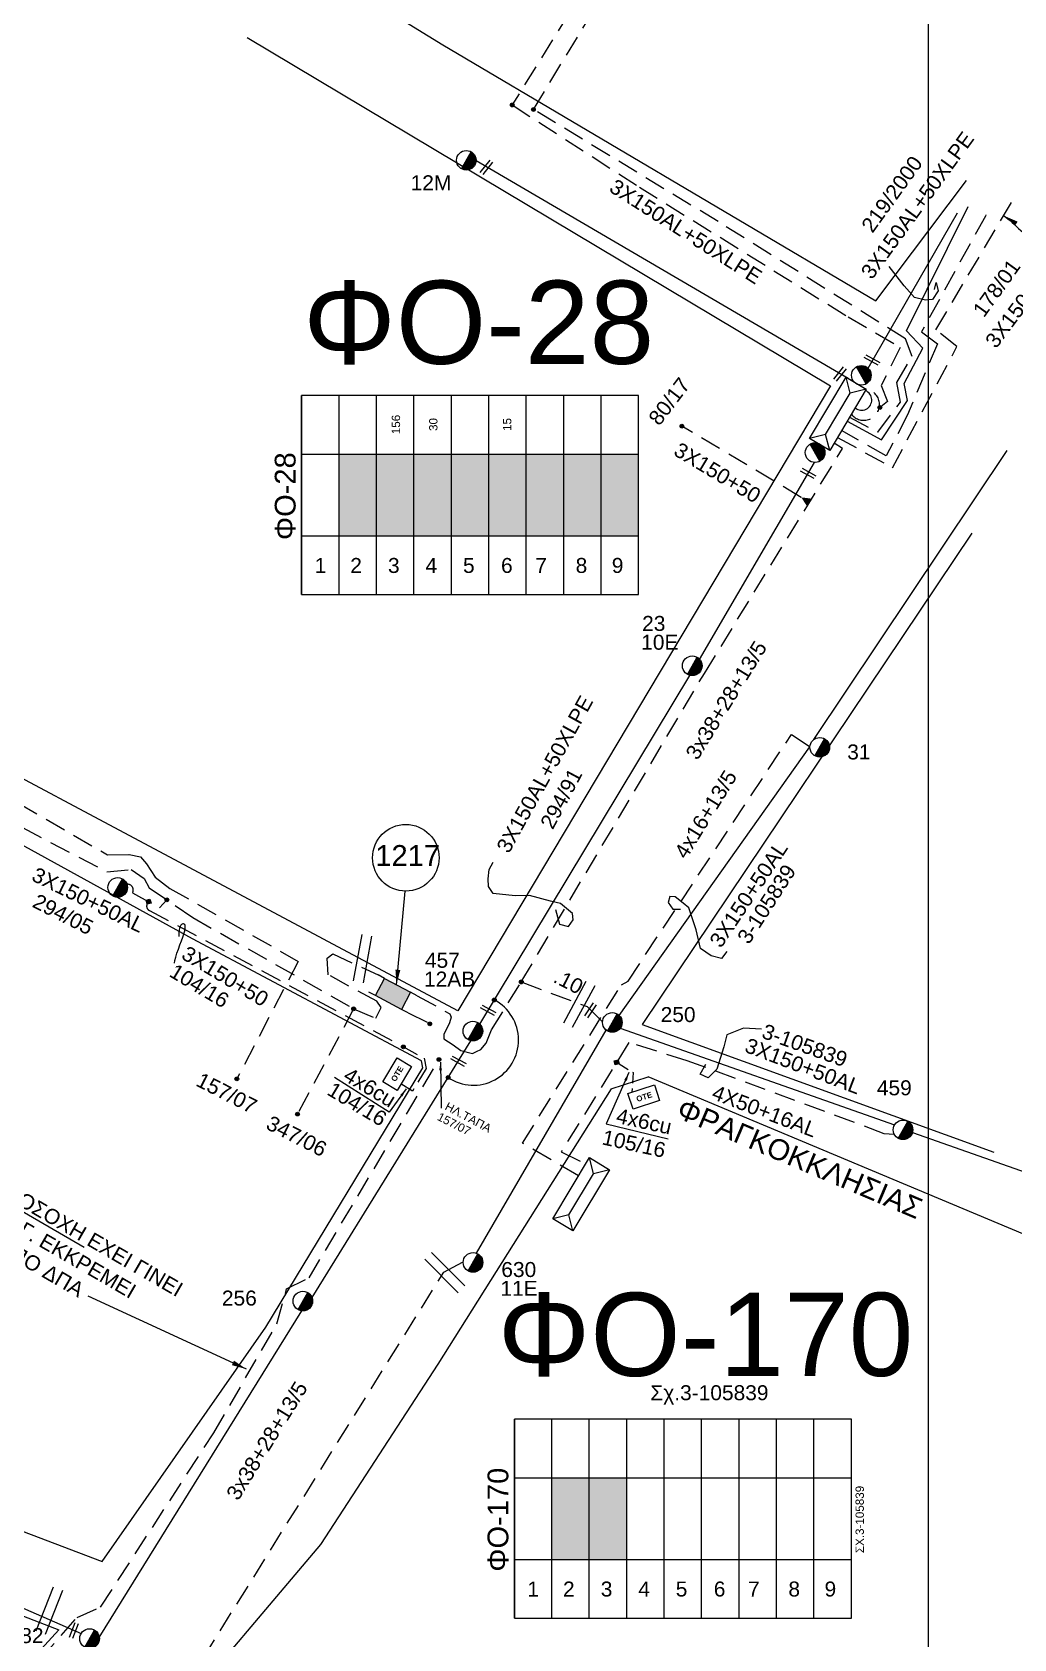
# Model space of a CAD drawing. Header units: millimetres. Extents: x 911 to 5440, y 753 to 2084.
# Drawn here: x 2851.6 to 2969.6, y 982.8 to 1175.9 of the extents above; entities that cross this region are included whole.
import ezdxf
from ezdxf.enums import TextEntityAlignment as Align

# ---------------------------------------------------------------- set-up
doc = ezdxf.new("R2010")
doc.units = ezdxf.units.MM
doc.linetypes.add('DASHED', pattern=[19.05, 12.7, -6.35])
for name, color, linetype in [('Link Box 4 Διευθύνσεων', 7, 'Continuous'), ('Pillar OTE', 7, 'Continuous'), ('Άγνωστα', 7, 'Continuous'), ('Ασφαλειοκιβώτια Χ.Τ 9 αναχωρήσεων', 7, 'Continuous'), ('Γέφυρες Εναέριου Δικτύου', 7, 'Continuous'), ('Γυμνά εναέρια ΧΤ και ΦΟΠ (3Φ)   4x50+16AL', 7, 'Continuous'), ('Επιγραφές - Σχήματα', 7, 'Continuous'), ('Καλώδια ΧΤ   3x150+50AL', 7, 'DASHED'), ('Καλώδια ΧΤ   3x150AL+50CU XLPE', 7, 'DASHED'), ('Καλώδια ΧΤ   3x150AL+50XLPE', 7, 'DASHED'), ('Μηχανική τομή', 7, 'Continuous'), ('Στύλος ΦΜ', 7, 'Continuous'), ('Στύλος ΦΜ @ 1', 7, 'Continuous'), ('Συνδέσεις', 7, 'Continuous'), ('Συνεστραμμένα ΧΤ   3x70+54.6+25 AL', 7, 'SYN_LINE'), ('Τομή', 7, 'Continuous'), ('Υποσταθμός εναέριος 2 στύλων', 7, 'Continuous'), ('Υποσταθμός πόλεως', 7, 'Continuous'), ('Υπόβαθρο ΔΕΗ', 7, 'Continuous'), ('Υπόγεια καλώδια Παροχών ΧΤ   .10 -', 7, 'DASHED'), ('Υπόγεια καλώδια Παροχών ΧΤ   4x50AL', 7, 'DASHED'), ('Υπόγεια καλώδια Παροχών ΧΤ   4x6', 7, 'DASHED')]:
    doc.layers.add(name, color=color, linetype=linetype)
doc.styles.get("Standard").update_dxf_attribs({"font": 'arial.ttf'})
doc.linetypes.add('SYN_LINE', pattern='A,0.5,-0.0001,["/\\/\\/\\/",Standard,S=0.1,R=0,X=0,Y=-0.05],-0.25', length=0.7501)
doc.dimstyles.new('ISO-25', dxfattribs={"dimtxt": 2.5, "dimasz": 1.8, "dimexe": 1.25, "dimexo": 0.625, "dimtad": 1, "dimtxsty": 'Standard', "dimcen": 1.8, "dimadec": 0, "dimazin": 0, "dimtfac": 1, "dimtmove": 0, "dimatfit": 3, "dimfxl": 1.25, "dimarcsym": 0})

# ---------------------------------------------------------------- blocks, each defined once
blk = doc.blocks.new('ΥΠΑΡΧΩΝ ΤΣΙΜΕΝΤΕΝΙΟΣ ΣΤΥΛΟΣ')
at = {"layer": 'Στύλος ΦΜ'}
blk.add_hatch(color=7, dxfattribs=at).paths.add_polyline_path([(-1.29, -2.28, 0.574793), (2.62, 0, 0.268822), (1.3, 2.27)])
at = {"layer": 'Στύλος ΦΜ', "color": 7}
blk.add_line((-1.29, -2.28), (1.3, 2.27), dxfattribs=at)
blk.add_circle((0, 0), 2.62, dxfattribs=at)
at = {"layer": 'Στύλος ΦΜ', "flags": 4}
for tag, p in [('ΑΡΙΘΜΟΣ', (-4.68, 8.05)), ('ΤΥΠΟΣ', (-4.91, 3.03))]:
    blk.add_attdef(tag, p, '', height=4, dxfattribs=at)
blk = doc.blocks.new('ΥΠΟΣΤΑΘΜΟΣ ΕΝΑΕΡΙΟΣ ΕΠΙ 2 ΣΤΥΛΩΝ')
at = {"layer": 'Υποσταθμός εναέριος 2 στύλων', "linetype": 'Continuous'}
for points in [[(-11.97, -2.11, 0.574793), (-8.45, -0.07, 0.268822), (-9.64, 1.98)], [(9.68, -2.15, 0.574793), (13.19, -0.1, 0.268822), (12.01, 1.95)]]:
    blk.add_hatch(color=256, dxfattribs=at).paths.add_polyline_path(points)
for p, q in [((-11.97, -2.11), (-9.64, 1.98)), ((9.68, -2.15), (12.01, 1.95))]:
    blk.add_line(p, q, dxfattribs=at)
for centre in [(-10.81, -0.07), (10.84, -0.1)]:
    blk.add_circle(centre, 2.36, dxfattribs=at)
at = {"layer": 'Υποσταθμός πόλεως', "linetype": 'Continuous', "ltscale": 40}
blk.add_lwpolyline([(-8.57, 2.82), (8.57, 2.82), (8.57, -2.82), (-8.57, -2.82)], close=True, dxfattribs=at)
for points in [[(-5.75, 0), (-8.57, 2.82)], [(-8.57, -2.82), (-5.75, 0)], [(-5.75, 0), (5.75, 0)], [(5.75, 0), (8.57, 2.82)], [(8.57, -2.82), (5.75, 0)]]:
    blk.add_lwpolyline(points, dxfattribs=at)
at = {"layer": 'Υποσταθμός εναέριος 2 στύλων', "ltscale": 40, "flags": 1}
for tag, p in [('ΜΕΤΑΣΧΗΜΑΤΙΣΜΟΣ', (14.09, 2.51)), ('ΙΣΧΥΣ', (14.07, -0.28)), ('ΑΡΙΘΜΟΣ', (14.19, -3))]:
    blk.add_attdef(tag, p, '', height=1.8, dxfattribs=at)
blk = doc.blocks.new('ΥΠΟΣΤΑΘΜΟΣ ΠΟΛΕΩΣ')
at = {"layer": 'Υποσταθμός πόλεως', "linetype": 'Continuous', "ltscale": 40}
blk.add_lwpolyline([(-8.57, 2.82), (8.57, 2.82), (8.57, -2.82), (-8.57, -2.82)], close=True, dxfattribs=at)
for points in [[(-5.75, 0), (-8.57, 2.82)], [(5.75, 0), (8.57, 2.82)], [(-8.57, -2.82), (-5.75, 0)], [(-5.75, 0), (5.75, 0)], [(8.57, -2.82), (5.75, 0)]]:
    blk.add_lwpolyline(points, dxfattribs=at)
at = {"layer": 'Υποσταθμός πόλεως', "linetype": 'SYN_LINE', "ltscale": 40, "flags": 1}
for tag, p in [('ΜΕΤΑΣΧΗΜΑΤΙΣΜΟΣ', (10.6, 2.39)), ('ΙΣΧΥΣ', (10.58, -0.41)), ('ΑΡΙΘΜΟΣ', (10.7, -3.13))]:
    blk.add_attdef(tag, p, '', height=1.8, dxfattribs=at)
blk = doc.blocks.new('LINK BOX 4 ΑΝΑΧΩΡΗΣΕΩΝ')
at = {"layer": 'Link Box 4 Διευθύνσεων', "ltscale": 40}
blk.add_hatch(color=256, dxfattribs=at).paths.add_polyline_path([(-3.54, 0), (-3.54, -4.67), (3.54, -4.67), (3.54, 0)])
for p, q in [((-3.54, 0), (-5.33, 0)), ((5.33, 0), (3.54, 0)), ((-3.54, -4.67), (-5.33, -4.67)), ((5.33, -4.67), (3.54, -4.67))]:
    blk.add_line(p, q, dxfattribs=at)
blk.add_lwpolyline([(-3.54, -4.67), (-3.54, 0), (3.54, 0), (3.54, -4.67)], close=True, dxfattribs=at)
blk = doc.blocks.new('ΤΟΜΗ')
at = {"layer": 'Τομή', "ltscale": 40}
for p, q in [((-5.68, 0), (5.68, 0)), ((5.68, -2.33), (-5.68, -2.33))]:
    blk.add_line(p, q, dxfattribs=at)
blk = doc.blocks.new('ΜΗΧΑΝΙΚΗ ΤΟΜΗ')
at = {"layer": 'Μηχανική τομή', "ltscale": 40}
for p, q in [((-1.89, 0.78), (1.89, 0.78)), ((1.89, 0), (-1.89, 0))]:
    blk.add_line(p, q, dxfattribs=at)
blk = doc.blocks.new('_ΣΥΝΔΕΣΗ')
at = {"layer": 'Συνδέσεις', "linetype": 'SYN_LINE', "ltscale": 40}
blk.add_hatch(color=256, dxfattribs=at).paths.add_polyline_path([(0.5, -0.01, 1), (-0.5, -0.01, 1)])
at = {"layer": 'Συνδέσεις'}
blk.add_circle((0, -0.01), 0.5, dxfattribs=at)
blk = doc.blocks.new('ΑΣΦΑΛΕΙΟΚΙΒΩΤΙΟ ΥΠΟΣΤΑΘΜΟΥ 9 ΑΝΑΧΩΡΗΣΕΩΝ')
at = {"layer": 'Ασφαλειοκιβώτια Χ.Τ 9 αναχωρήσεων', "ltscale": 40}
for p, q in [((-23.8, 40.36), (24.02, 40.36)), ((-9.72, 40.36), (-9.72, -40.64)), ((9.94, 40.36), (9.94, -40.64)), ((-23.8, 31.36), (24.02, 31.36)), ((-23.8, 22.36), (24.02, 22.36)), ((-23.8, 13.36), (24.02, 13.36)), ((-23.8, 4.36), (24.02, 4.36)), ((-23.8, -4.64), (24.02, -4.64)), ((-23.8, -13.64), (24.02, -13.64)), ((-23.8, -22.64), (24.02, -22.64)), ((-23.8, -31.64), (24.02, -31.64))]:
    blk.add_line(p, q, dxfattribs=at)
at = {"layer": 'Ασφαλειοκιβώτια Χ.Τ 9 αναχωρήσεων'}
blk.add_lwpolyline([(-23.8, -40.64), (24.02, -40.64), (24.02, 40.36), (-23.8, 40.36)], close=True, dxfattribs=at)
for s, p in [('1', (-18.61, 37.24)), ('2', (-18.61, 28.67)), ('3', (-18.61, 19.6)), ('4', (-18.61, 10.58)), ('5', (-18.61, 1.57)), ('6', (-18.61, -7.57)), ('7', (-18.61, -15.81)), ('8', (-18.61, -25.5)), ('9', (-18.61, -34.19))]:
    blk.add_text(s, height=3.6, rotation=270, dxfattribs=at).set_placement(p)
at = {"layer": 'Ασφαλειοκιβώτια Χ.Τ 9 αναχωρήσεων', "ltscale": 40}
for tag, height, p in [('ΟΝΟΜΑ', 5, (-0.16, 44.31)), ('ΚΕΙΜΕΝΟ 1', 2, (17.06, 35.59)), ('ΚΕΙΜΕΝΟ 2', 2, (17.06, 26.88)), ('ΚΕΙΜΕΝΟ 3', 2, (17.06, 17.69)), ('ΚΕΙΜΕΝΟ 4', 2, (17.06, 8.71)), ('ΚΕΙΜΕΝΟ 5', 2, (17.06, -0.13)), ('ΚΕΙΜΕΝΟ 6', 2, (17.06, -9.05)), ('ΚΕΙΜΕΝΟ 7', 2, (17.06, -18.13)), ('ΚΕΙΜΕΝΟ 8', 2, (17.06, -26.85)), ('ΚΕΙΜΕΝΟ 9', 2, (17.06, -35.99)), ('ΣΧ', 2, (-0.1, -42.64))]:
    blk.add_attdef(tag, text='', height=height, dxfattribs=at).set_placement(p, align=Align.MIDDLE_CENTER)
blk = doc.blocks.new('PILLAR ΟΤΕ')
at = {"layer": 'Pillar OTE', "ltscale": 40}
blk.add_lwpolyline([(-3.31, 2.02), (3.39, 2.02), (3.39, -1.99), (-3.31, -1.99)], close=True, dxfattribs=at)
at = {"layer": 'Pillar OTE', "insert": (-1.81, 0.71), "char_height": 1.3575, "width": 109.961, "attachment_point": 1}
blk.add_mtext('{\\fArial|b1|i0|c161|p34;OTE}', dxfattribs=at)
blk = doc.blocks.new('TSONTA XT1')
at = {"ltscale": 40}
h = blk.add_hatch(color=256, dxfattribs=at)
h.dxf.hatch_style = 1
h.paths.add_polyline_path([(595.96, 2487.66), (597.07, 2488.77), (595.96, 2489.87), (594.85, 2488.77)])
blk.add_lwpolyline([(594.85, 2488.77), (595.96, 2489.87), (597.07, 2488.77), (595.96, 2487.66)], close=True, dxfattribs=at)

msp = doc.modelspace()

# ---------------------------------------------------------------- hatches: boundary and pattern name
at = {"layer": 'Pillar OTE', "ltscale": 40}
h = msp.add_hatch(color=256, dxfattribs=at)
h.dxf.hatch_style = 1
h.paths.add_polyline_path([(2945.32, 1119.83), (2944.07, 1119.98), (2944.76, 1118.91)])
at = {"layer": 'Ασφαλειοκιβώτια Χ.Τ 9 αναχωρήσεων'}
for color, points in [(5, [(2893.01, 1125.17), (2888.51, 1125.17), (2888.52, 1115.35), (2893.02, 1115.35)]), (1, [(2897.51, 1125.18), (2893.01, 1125.17), (2893.02, 1115.35), (2897.52, 1115.35)]), (2, [(2902.01, 1125.18), (2897.51, 1125.18), (2897.52, 1115.35), (2902.02, 1115.35)]), (85, [(2906.51, 1125.18), (2902.01, 1125.18), (2902.02, 1115.35), (2906.52, 1115.35)]), (133, [(2911.01, 1125.18), (2906.51, 1125.18), (2906.52, 1115.35), (2911.02, 1115.35)]), (27, [(2915.51, 1125.18), (2911.01, 1125.18), (2911.02, 1115.35), (2915.52, 1115.35)]), (30, [(2920.01, 1125.18), (2915.51, 1125.18), (2915.52, 1115.35), (2920.02, 1115.35)]), (6, [(2924.51, 1125.18), (2920.01, 1125.18), (2920.02, 1115.35), (2924.52, 1115.35)]), (6, [(2918.59, 1002.21), (2914.09, 1002.21), (2914.09, 992.39), (2918.59, 992.39)]), (62, [(2923.09, 1002.21), (2918.59, 1002.21), (2918.59, 992.39), (2923.09, 992.39)])]:
    msp.add_hatch(color=color, dxfattribs=at).paths.add_polyline_path(points)

# ---------------------------------------------------------------- linework, layer by layer
at = {"layer": 'Άγνωστα', "color": 5}
for points in [[(2949.7, 1134.28), (2904.99, 1160.4)], [(2952.1, 1135.51), (2962.85, 1154.15)]]:
    msp.add_lwpolyline(points, dxfattribs=at)
at = {"layer": 'Άγνωστα', "color": 27}
msp.add_lwpolyline([(2949.57, 1129.12), (2953.69, 1126.9), (2956.85, 1131.64), (2956.45, 1133.67), (2958.69, 1137.9), (2956.71, 1139.98), (2964.14, 1154.94)], dxfattribs=at)
at = {"layer": 'Άγνωστα'}
for points in [[(2960.06, 1144.94), (2960.28, 1145.81), (2960.51, 1144.79), (2959.83, 1143.74), (2959.01, 1143.66), (2957.69, 1143.99), (2956.42, 1145.38), (2954.63, 1147.72)], [(2914.54, 1070.46), (2915.01, 1068.7), (2916.11, 1068.42), (2916.65, 1069.22), (2916.58, 1069.99), (2915.15, 1071.19), (2913.95, 1071.47), (2911.4, 1072.15), (2909.69, 1072.12), (2907.04, 1072.38), (2906.48, 1073.23), (2906.45, 1074.16), (2906.55, 1075.29), (2907.06, 1076.17)]]:
    msp.add_lwpolyline(points, dxfattribs=at)
at = {"layer": 'Άγνωστα', "color": 6}
for points in [[(2945.59, 1090.91), (2968.8, 1125.63)], [(2922.18, 1057.74), (2945.11, 1090.03)]]:
    msp.add_lwpolyline(points, dxfattribs=at)
at = {"layer": 'Άγνωστα', "color": 85}
for points in [[(2931.85, 1100.51), (2945.67, 1124.19)], [(2905.43, 1056.69), (2930.69, 1098.6)]]:
    msp.add_lwpolyline(points, dxfattribs=at)
at = {"layer": 'Άγνωστα', "color": 133}
for points in [[(2885.27, 1023.86), (2904.36, 1054.71)], [(2859.71, 983.01), (2884.04, 1022.26)]]:
    msp.add_lwpolyline(points, dxfattribs=at)
at = {"layer": 'Άγνωστα', "linetype": 'DASHED', "ltscale": 0.2}
msp.add_lwpolyline([(2803.69, 926.95), (2836.17, 961.33), (2837.54, 963.21), (2857.03, 985.42), (2859.86, 986.66), (2873.48, 1007.6), (2881.04, 1020.68), (2882.22, 1024.9), (2884.93, 1026.23), (2900.53, 1052.44)], dxfattribs=at)
at = {"layer": 'Άγνωστα', "color": 5}
msp.add_arc((2951.32, 1131.68), 1.22, 230.4885, 67.873, dxfattribs=at)
at = {"layer": 'Γέφυρες Εναέριου Δικτύου'}
msp.add_arc((2904.66, 1054.79), 5.43, 236.0774, 62.3199, dxfattribs=at)
at = {"layer": 'Γυμνά εναέρια ΧΤ και ΦΟΠ (3Φ)   4x50+16AL', "color": 62}
for points in [[(2905.02, 1029.18), (2920.64, 1055.97)], [(2922.31, 1056.2), (2955.27, 1044.59)], [(2957.42, 1043.68), (2977.57, 1036.61)]]:
    msp.add_lwpolyline(points, dxfattribs=at)
at = {"layer": 'Επιγραφές - Σχήματα'}
for points in [[(2959.33, 1782.88), (2959.33, 1782.88), (2959.33, 756.34), (954.14, 756.34), (954.14, 1770.68), (954.14, 1770.68)], [(2935.11, 1065.42), (2934.49, 1064.6), (2933.22, 1064.91), (2931.97, 1065.8), (2931.43, 1068.02), (2930.56, 1070.69), (2929.87, 1071.22), (2928.92, 1071.99), (2928.29, 1072.04), (2928.06, 1071.3), (2928.62, 1070.51), (2929.54, 1070.53)], [(2939.28, 1056.1), (2937.13, 1056.22), (2935.14, 1055.41), (2934.77, 1053.99), (2933.93, 1051.27), (2932.89, 1050.23), (2931.93, 1050.69), (2932.59, 1051.88)]]:
    msp.add_lwpolyline(points, dxfattribs=at)
msp.add_circle((2896.54, 1076.69), 4, dxfattribs=at)
at = {"layer": 'Καλώδια ΧΤ   3x150+50AL', "color": 6, "ltscale": 0.2}
for points in [[(2948.43, 1127.19), (2955.02, 1123.54), (2962.78, 1138.11), (2960.25, 1140.12), (2969.61, 1155.89)], [(2917.29, 1038.46), (2910.57, 1042.41), (2922.45, 1061.44), (2923.26, 1061.88), (2942.9, 1091.5), (2945.11, 1090.03)]]:
    msp.add_lwpolyline(points, dxfattribs=at)
at = {"layer": 'Καλώδια ΧΤ   3x150+50AL', "color": 30, "ltscale": 0.2}
msp.add_lwpolyline([(2966.24, 1153.92), (2966.19, 1153.78), (2958.52, 1139.89), (2960.44, 1138.44), (2956.83, 1129.88), (2954.26, 1124.97), (2948.91, 1128)], dxfattribs=at)
at = {"layer": 'Καλώδια ΧΤ   3x150+50AL', "color": 1, "ltscale": 0.2}
for points in [[(2801.14, 1104.97), (2809.2, 1101.23), (2813.55, 1100.87), (2815.93, 1100.14), (2816.73, 1097.99), (2860.63, 1074.99), (2863.55, 1075.26), (2865.1, 1074.18), (2865.69, 1073.09), (2870.96, 1069.5), (2890.27, 1058.54), (2892.94, 1057.41), (2893.59, 1058.7), (2893.06, 1059.46), (2887.2, 1062.64), (2887.11, 1064.62), (2887.76, 1065.13), (2893.21, 1062.62)], [(2890.27, 1058.54), (2883.53, 1045.9)]]:
    msp.add_lwpolyline(points, dxfattribs=at)
at = {"layer": 'Καλώδια ΧΤ   3x150+50AL', "color": 62, "ltscale": 0.2}
for points in [[(2846.72, 1085.15), (2860.7, 1077.04), (2863.28, 1077.07), (2864.65, 1076.8), (2865.37, 1075.95), (2866.44, 1074.34), (2868.2, 1073), (2883.6, 1064.24), (2876.24, 1050.12)], [(2955.25, 1043.44), (2954.03, 1043.54), (2930.34, 1052.31), (2923.36, 1054.48), (2915.2, 1041.35), (2918.17, 1039.92)]]:
    msp.add_lwpolyline(points, dxfattribs=at)
at = {"layer": 'Καλώδια ΧΤ   3x150+50AL', "color": 1, "ltscale": 0.2}
msp.add_lwpolyline([(2862.82, 1073.46, -0.702554), (2863.7, 1072.48), (2866.95, 1070.68), (2867.82, 1071.64)], format="xyb", dxfattribs=at)
at = {"layer": 'Καλώδια ΧΤ   3x150+50AL', "color": 27, "ltscale": 0.2}
msp.add_lwpolyline([(2859.1, 956.76), (2857.86, 958.83), (2859.36, 960.56), (2866.41, 970.87), (2872.21, 980.57), (2901.11, 1026.9), (2903.44, 1028.16)], dxfattribs=at)
at = {"layer": 'Καλώδια ΧΤ   3x150AL+50CU XLPE', "color": 1, "linetype": 'DASHED', "ltscale": 0.2}
msp.add_lwpolyline([(2865.46, 1071.12, 0.456462), (2865.76, 1070.34), (2896.25, 1053.97)], format="xyb", dxfattribs=at)
at = {"layer": 'Καλώδια ΧΤ   3x150AL+50XLPE', "color": 2, "ltscale": 0.2}
msp.add_lwpolyline([(2918.19, 1181.41), (2909.33, 1167.13), (2924.61, 1157.26), (2949.7, 1141.66), (2955.96, 1138), (2953.67, 1133.44), (2954.44, 1131.51), (2953.41, 1130.69)], dxfattribs=at)
at = {"layer": 'Καλώδια ΧΤ   3x150AL+50XLPE', "color": 1, "ltscale": 0.2}
msp.add_lwpolyline([(2949.87, 1129.61), (2953.26, 1127.83), (2955.98, 1131.42), (2955.55, 1133.8), (2957.38, 1136.91), (2956.6, 1139.03), (2934.07, 1153.11), (2911.88, 1166.59), (2920.22, 1180.26)], dxfattribs=at)
at = {"layer": 'Καλώδια ΧΤ   3x150AL+50XLPE', "color": 133, "ltscale": 0.2}
for points in [[(2944.07, 1119.98), (2929.72, 1128.54)], [(2897.91, 1060.1), (2901.83, 1057.95), (2902, 1057.52), (2901.8, 1056.85), (2901.11, 1055.44), (2901.13, 1054.94), (2902.25, 1054.21), (2903.17, 1053.54), (2904.56, 1053.17), (2905.04, 1053.42), (2905.54, 1053.65), (2906.18, 1054.42), (2906.85, 1056.02), (2910.42, 1061.77), (2932.43, 1098.84), (2949.02, 1125.84), (2948.02, 1126.51)], [(2896.81, 1058.04), (2899.43, 1056.76)]]:
    msp.add_lwpolyline(points, dxfattribs=at)
at = {"layer": 'Καλώδια ΧΤ   3x150AL+50XLPE', "color": 2, "ltscale": 0.2}
msp.add_arc((2951.59, 1131.12), 1.88, 217.2788, 81.0827, dxfattribs=at)
at = {"layer": 'Συνεστραμμένα ΧΤ   3x70+54.6+25 AL', "color": 62, "ltscale": 20}
msp.add_lwpolyline([(2821.11, 999.38), (2857.53, 983.48)], dxfattribs=at)
at = {"layer": 'Υπόβαθρο ΔΕΗ', "ltscale": 0.2}
msp.add_lwpolyline([(2959.52, 1192.65), (2889.66, 1231.49, 0.310662), (2875.48, 1227.52), (2862.48, 1200.86, 0.403831), (2863.34, 1197.51), (2901, 1174.34), (2953.01, 1143.58), (2963.91, 1158.05)], format="xyb", dxfattribs=at)
msp.add_lwpolyline([(2877.49, 1175.22), (2947.56, 1133.38), (2902.8, 1058.3), (2806.48, 1109.63), (2793.86, 1116.33), (2753.12, 1137.25), (2759.34, 1174.34), (2759.45, 1175.75), (2781.01, 1171.82)], dxfattribs=at)
at = {"layer": 'Υπόβαθρο ΔΕΗ'}
for points in [[(2750.02, 1130.88), (2736.57, 1087.32), (2720.52, 1044.87), (2763.83, 1028.5), (2821.87, 1006.65), (2860.07, 992.15), (2879.73, 1020.3), (2898.57, 1051.43), (2898.41, 1052.28), (2870.89, 1066.95), (2832.97, 1087.8), (2792.27, 1105.45), (2788.35, 1110.96), (2750.02, 1130.88)], [(2964.55, 1115.68), (2924.93, 1056.65), (2967.21, 1041.32)], [(2894.56, 1046.12), (2887.99, 1050.3)], [(2921.24, 1048.91), (2925.68, 1050.38)], [(2974.91, 1029.74), (2925.68, 1050.38)], [(2921.24, 1048.91), (2900.39, 1015.84), (2886.31, 994.19), (2830.12, 927.86), (2886.97, 899), (2958.22, 864.05)], [(2920.63, 1044.71), (2928.06, 1042.94)], [(2676.73, 883.39), (2676.73, 883.39), (2676.96, 928.53), (2681.7, 953.14), (2679.49, 963.56), (2682.87, 973.55), (2692.57, 981.22), (2708.5, 1017.05), (2717.46, 1036.13), (2826.12, 995.04), (2854.85, 983.93), (2832.92, 959.97), (2785.94, 910.29), (2751.83, 874.15), (2731.59, 853.29), (2731.59, 853.29)]]:
    msp.add_lwpolyline(points, dxfattribs=at)
msp.add_open_spline([(2868.74, 1064.03), (2868.77, 1064.79), (2870.39, 1068.35), (2869.79, 1068.99), (2869.28, 1068.45), (2869.25, 1067.24)], degree=3, dxfattribs=at)
at = {"layer": 'Υπόγεια καλώδια Παροχών ΧΤ   .10 -', "color": 133, "ltscale": 0.2}
msp.add_lwpolyline([(2910.42, 1061.77), (2918.35, 1058.8), (2920.18, 1056.98)], dxfattribs=at)
at = {"layer": 'Υπόγεια καλώδια Παροχών ΧΤ   4x6', "color": 1, "linetype": 'DASHED', "ltscale": 0.15}
msp.add_lwpolyline([(2896.25, 1053.97), (2898.75, 1052.62), (2898.98, 1051.36), (2897.35, 1048.66), (2895.95, 1049.51)], dxfattribs=at)
at = {"layer": 'Υπόγεια καλώδια Παροχών ΧΤ   4x6', "color": 62, "linetype": 'DASHED', "ltscale": 0.1}
msp.add_lwpolyline([(2922.17, 1051.92), (2923.87, 1050.88), (2923.69, 1048.51)], dxfattribs=at)

# ---------------------------------------------------------------- block references
at = {"layer": 'Link Box 4 Διευθύνσεων', "xscale": 0.4999999999999632, "yscale": 0.4999999999999632, "zscale": 0.4999999999999632, "rotation": 331.8491473869632}
msp.add_blockref('LINK BOX 4 ΑΝΑΧΩΡΗΣΕΩΝ', (2895.56, 1061.36), dxfattribs=at)
at = {"layer": 'Pillar OTE', "xscale": 0.5, "yscale": 0.5, "zscale": 0.5}
for p, rotation in [((2895.49, 1050.66), 59.00000000000001), ((2925.13, 1047.93), 18)]:
    msp.add_blockref('PILLAR ΟΤΕ', p, dxfattribs=dict(at, rotation=rotation))
at = {"layer": 'Ασφαλειοκιβώτια Χ.Τ 9 αναχωρήσεων'}
for p, xscale, yscale, zscale, rotation, values in [((2904.2, 1120.21), 0.4999999999998698, 0.4999999999998698, 0.4999999999998698, 90.01118137801161, {'ΟΝΟΜΑ': 'ΦΟ-28', 'ΚΕΙΜΕΝΟ 3': '156', 'ΚΕΙΜΕΝΟ 4': '30', 'ΚΕΙΜΕΝΟ 6': '15'}), ((2929.77, 997.24), 0.5, 0.5, 0.5, 90, {'ΟΝΟΜΑ': 'ΦΟ-170', 'ΣΧ': 'ΣX.3-105839'})]:
    msp.add_blockref('ΑΣΦΑΛΕΙΟΚΙΒΩΤΙΟ ΥΠΟΣΤΑΘΜΟΥ 9 ΑΝΑΧΩΡΗΣΕΩΝ', p, dxfattribs=dict(at, xscale=xscale, yscale=yscale, zscale=zscale, rotation=rotation)).add_auto_attribs(values)
at = {"layer": 'Μηχανική τομή'}
for p, xscale, yscale, zscale, rotation in [((2906.08, 1159.76), 0.500000000000518, 0.500000000000518, 0.500000000000518, 231.5413957498863), ((2952.66, 1136.66), 0.5000000000003093, 0.5000000000003093, 0.5000000000003093, 151.2742530160687), ((2948.56, 1134.94), 0.500000000000518, 0.500000000000518, 0.500000000000518, 231.5413957498863), ((2944.99, 1123.03), 0.5000000000003093, 0.5000000000003093, 0.5000000000003093, 151.2742530160687), ((2906.54, 1058.54), 0.5000000000003093, 0.5000000000003093, 0.5000000000003093, 151.2742530160687), ((2918.91, 1058.25), 0.5000000000002939, 0.5000000000002939, 0.5000000000002939, 56.30170588024323), ((2902.95, 1052.41), 0.5000000000003093, 0.5000000000003093, 0.5000000000003093, 151.2742530160687), ((2856.83, 983.78), 0.5000000000004036, 0.5000000000004036, 0.5000000000004036, 68.01216209842241)]:
    msp.add_blockref('ΜΗΧΑΝΙΚΗ ΤΟΜΗ', p, dxfattribs=dict(at, xscale=xscale, yscale=yscale, zscale=zscale, rotation=rotation))
at = {"layer": 'Στύλος ΦΜ @ 1', "ltscale": 40}
ref = msp.add_blockref('ΥΠΑΡΧΩΝ ΤΣΙΜΕΝΤΕΝΙΟΣ ΣΤΥΛΟΣ', (2903.81, 1160.48), dxfattribs=dict(at, xscale=0.4499999999998181, yscale=0.4499999999998181, zscale=0.4499999999998181))
ref.add_attrib('ΤΥΠΟΣ', '12M', (2897.12, 1156.88), dxfattribs={"layer": 'Στύλος ΦΜ', "height": 1.8, "flags": 4})
ref = msp.add_blockref('ΥΠΑΡΧΩΝ ΤΣΙΜΕΝΤΕΝΙΟΣ ΣΤΥΛΟΣ', (2930.96, 1099.75), dxfattribs=dict(at, xscale=0.4499999999998181, yscale=0.4499999999998181, zscale=0.4499999999998181))
ref.add_attrib('ΤΥΠΟΣ', '10E', (2924.83, 1101.68), dxfattribs={"layer": 'Στύλος ΦΜ', "height": 1.8, "flags": 4})
ref.add_attrib('ΑΡΙΘΜΟΣ', '23', (2924.94, 1103.94), dxfattribs={"layer": 'Στύλος ΦΜ', "height": 1.8, "flags": 4})
ref = msp.add_blockref('ΥΠΑΡΧΩΝ ΤΣΙΜΕΝΤΕΝΙΟΣ ΣΤΥΛΟΣ', (2946.29, 1089.96), dxfattribs=dict(at, xscale=0.4499999999998181, yscale=0.4499999999998181, zscale=0.4499999999998181))
ref.add_attrib('ΤΥΠΟΣ', '31', (2949.59, 1088.5), dxfattribs={"layer": 'Στύλος ΦΜ', "height": 1.8, "flags": 4})
at = {"layer": 'Στύλος ΦΜ @ 1', "ltscale": 40, "xscale": 0.4499999999998181, "yscale": 0.4499999999998181, "zscale": 0.4499999999998181}
msp.add_blockref('ΥΠΑΡΧΩΝ ΤΣΙΜΕΝΤΕΝΙΟΣ ΣΤΥΛΟΣ', (2861.92, 1073.12), dxfattribs=at)
at = {"layer": 'Στύλος ΦΜ @ 1', "ltscale": 40}
ref = msp.add_blockref('ΥΠΑΡΧΩΝ ΤΣΙΜΕΝΤΕΝΙΟΣ ΣΤΥΛΟΣ', (2904.6, 1055.86), dxfattribs=dict(at, xscale=0.4499999999998181, yscale=0.4499999999998181, zscale=0.4499999999998181))
ref.add_attrib('ΤΥΠΟΣ', '12AB', (2898.73, 1061.21), dxfattribs={"layer": 'Στύλος ΦΜ', "height": 1.8, "flags": 4})
ref.add_attrib('ΑΡΙΘΜΟΣ', '457', (2898.84, 1063.47), dxfattribs={"layer": 'Στύλος ΦΜ', "height": 1.8, "flags": 4})
ref = msp.add_blockref('ΥΠΑΡΧΩΝ ΤΣΙΜΕΝΤΕΝΙΟΣ ΣΤΥΛΟΣ', (2921.36, 1056.9), dxfattribs=dict(at, xscale=0.4499999999998181, yscale=0.4499999999998181, zscale=0.4499999999998181))
ref.add_attrib('ΤΥΠΟΣ', '250', (2927.17, 1056.95), dxfattribs={"layer": 'Στύλος ΦΜ', "height": 1.8, "flags": 4})
ref = msp.add_blockref('ΥΠΑΡΧΩΝ ΤΣΙΜΕΝΤΕΝΙΟΣ ΣΤΥΛΟΣ', (2956.29, 1044), dxfattribs=dict(at, xscale=0.4499999999998181, yscale=0.4499999999998181, zscale=0.4499999999998181))
ref.add_attrib('ΤΥΠΟΣ', '459', (2953.15, 1048.15), dxfattribs={"layer": 'Στύλος ΦΜ', "height": 1.8, "flags": 4})
ref = msp.add_blockref('ΥΠΑΡΧΩΝ ΤΣΙΜΕΝΤΕΝΙΟΣ ΣΤΥΛΟΣ', (2904.62, 1028.07), dxfattribs=dict(at, xscale=0.4499999999998181, yscale=0.4499999999998181, zscale=0.4499999999998181))
ref.add_attrib('ΤΥΠΟΣ', '11E', (2907.92, 1024.06), dxfattribs={"layer": 'Στύλος ΦΜ', "height": 1.8, "flags": 4})
ref.add_attrib('ΑΡΙΘΜΟΣ', '630', (2908.02, 1026.32), dxfattribs={"layer": 'Στύλος ΦΜ', "height": 1.8, "flags": 4})
ref = msp.add_blockref('ΥΠΑΡΧΩΝ ΤΣΙΜΕΝΤΕΝΙΟΣ ΣΤΥΛΟΣ', (2884.17, 1023.43), dxfattribs=dict(at, xscale=0.4499999999998181, yscale=0.4499999999998181, zscale=0.4499999999998181))
ref.add_attrib('ΤΥΠΟΣ', '256', (2874.44, 1022.89), dxfattribs={"layer": 'Στύλος ΦΜ', "height": 1.8, "flags": 4})
ref = msp.add_blockref('ΥΠΑΡΧΩΝ ΤΣΙΜΕΝΤΕΝΙΟΣ ΣΤΥΛΟΣ', (2858.54, 982.88), dxfattribs=dict(at, xscale=0.4499999999998181, yscale=0.4499999999998181, zscale=0.4499999999998181))
ref.add_attrib('ΤΥΠΟΣ', '482', (2848.81, 982.34), dxfattribs={"layer": 'Στύλος ΦΜ', "height": 1.8, "flags": 4})
at = {"layer": 'Συνδέσεις', "xscale": 0.4499999999998181, "yscale": 0.4499999999998181, "zscale": 0.4499999999998181}
for p in [(2909.33, 1167.13), (2911.88, 1166.59), (2953.51, 1130.79), (2929.72, 1128.54), (2867.82, 1071.64), (2910.42, 1061.77), (2907.18, 1059.61), (2890.27, 1058.54), (2899.42, 1056.73), (2896.25, 1053.97), (2900.53, 1052.45), (2876.24, 1050.12), (2901.63, 1050.29), (2883.53, 1045.9)]:
    msp.add_blockref('_ΣΥΝΔΕΣΗ', p, dxfattribs=at)
at = {"layer": 'Συνδέσεις', "xscale": 0.3075184835441075, "yscale": 0.3075184835441075, "zscale": 0.3075184835441075}
for p, rotation in [((2335.62, 489.67), 331.1308856565448), ((3473.53, 490.84), 57.97095381727701)]:
    msp.add_blockref('TSONTA XT1', p, dxfattribs=dict(at, rotation=rotation))
at = {"layer": 'Τομή'}
for p, xscale, yscale, zscale, rotation in [((2890.78, 1064.68), 0.5000000000002846, 0.5000000000002846, 0.5000000000002846, 79.66281981643321), ((2916.87, 1059.36), 0.5000000000002971, 0.5000000000002971, 0.5000000000002971, 61.49041997027287), ((2900.82, 1026.44), 0.5000000000003669, 0.5000000000003669, 0.5000000000003669, 134.7199742554614), ((2853.17, 986.45), 0.5000000000003243, 0.5000000000003243, 0.5000000000003243, 68.45911740723635)]:
    msp.add_blockref('ΤΟΜΗ', p, dxfattribs=dict(at, xscale=xscale, yscale=yscale, zscale=zscale, rotation=rotation))
at = {"layer": 'Υποσταθμός εναέριος 2 στύλων', "xscale": 0.5000000000000834, "yscale": 0.5000000000000834, "zscale": 0.5000000000000834, "rotation": 59.18072720996772}
msp.add_blockref('ΥΠΟΣΤΑΘΜΟΣ ΕΝΑΕΡΙΟΣ ΕΠΙ 2 ΣΤΥΛΩΝ', (2948.47, 1130.02), dxfattribs=at)
at = {"layer": 'Υποσταθμός πόλεως', "xscale": 0.5000000000000219, "yscale": 0.5000000000000219, "zscale": 0.5000000000000219, "rotation": 59.11236114197323}
msp.add_blockref('ΥΠΟΣΤΑΘΜΟΣ ΠΟΛΕΩΣ', (2917.62, 1036.26), dxfattribs=at)

# ---------------------------------------------------------------- texts
at = {"layer": 'Γυμνά εναέρια ΧΤ και ΦΟΠ (3Φ)   4x50+16AL', "color": 7, "insert": (2933.82, 1049.45), "char_height": 1.8, "width": 168.3718, "attachment_point": 1, "rotation": 339.0861}
msp.add_mtext('4X50+16AL', dxfattribs=at)
at = {"layer": 'Επιγραφές - Σχήματα', "color": 7, "width": 168.3718, "attachment_point": 1}
for s, insert, char_height, rotation in [('219/2000', (2951.16, 1152.69), 1.8, 54.187), ('178/01', (2964.55, 1142.54), 1.8, 54.187), ('80/17', (2925.57, 1129.57), 1.8, 52.5776), ('3x38+28+13/5', (2930.06, 1089.25), 1.8, 58.3552), ('294/91', (2912.61, 1080.83), 1.8, 61.8902), ('4x16+13/5', (2928.7, 1077.36), 1.8, 58.3552), ('3-105839', (2936.26, 1067.15), 1.8, 57.2574), ('294/05', (2852.35, 1072.45), 1.8, 332.9718), ('3-105839', (2939.79, 1056.79), 1.8, 340.3099), ('157/07', (2872.01, 1050.97), 1.8, 332.9718), ('ΗΛ.ΤΑΠΑ', (2901.62, 1047.38), 1, 331.7043), ('347/06', (2880.41, 1045.8), 1.8, 332.9718), ('157/07', (2900.67, 1046.13), 1, 332.9718), ('{\\LΠΡΟΣΟΧΗ} ΕΧΕΙ ΓΙΝΕΙ\\PΥΠΟΓ. ΕΚΚΡΕΜΕΙ\\PΣχ. ΑΠΟ ΔΠΑ', (2847.59, 1038.37), 1.8, 329.9367), ('3x38+28+13/5', (2874.86, 1000.29), 1.8, 58.3552)]:
    msp.add_mtext(s, dxfattribs=dict(at, insert=insert, char_height=char_height, rotation=rotation))
at = {"layer": 'Επιγραφές - Σχήματα', "attachment_point": 1}
for s, insert, char_height, width in [('ΦΟ-28', (2884.2, 1146.02), 10, 11.1692), ('1217', (2892.88, 1078.21), 2.5, 6.1589), ('ΦΟ-170', (2907.57, 1024.43), 10, 11.1692)]:
    msp.add_mtext(s, dxfattribs=dict(at, insert=insert, char_height=char_height, width=width))
at = {"layer": 'Επιγραφές - Σχήματα', "color": 7, "lineweight": -3, "insert": (2929.86, 1047.87), "char_height": 2.5, "width": 168.3718, "attachment_point": 1, "rotation": 337}
msp.add_mtext('ΦΡΑΓΚΟΚΚΛΗΣΙΑΣ', dxfattribs=at)
at = {"layer": 'Επιγραφές - Σχήματα', "color": 7, "insert": (2925.93, 1013.32), "char_height": 1.8, "width": 168.3718, "attachment_point": 1}
msp.add_mtext('Σχ.3-105839', dxfattribs=at)
at = {"layer": 'Καλώδια ΧΤ   3x150+50AL', "color": 7, "char_height": 1.8, "width": 168.3718, "attachment_point": 1}
for s, insert, rotation in [('3X150+50AL', (2966.04, 1138.85), 53.0891), ('3X150+50', (2929.52, 1126.7), 329), ('3X150+50AL', (2932.92, 1066.74), 56.1595), ('3X150+50AL', (2852.22, 1075.64), 334.0161), ('3X150+50', (2870.36, 1066.2), 329), ('104/16', (2868.91, 1064.06), 329), ('3X150+50AL', (2937.77, 1055.1), 339.2121)]:
    msp.add_mtext(s, dxfattribs=dict(at, insert=insert, rotation=rotation))
at = {"layer": 'Καλώδια ΧΤ   3x150AL+50XLPE', "color": 7, "char_height": 1.8, "width": 27.8484, "attachment_point": 5}
for insert, rotation in [((2958.03, 1155.08), 53.9439), ((2930.19, 1151.91), 327.4141), ((2913.25, 1086.73), 60.9848)]:
    msp.add_mtext('3X150AL+50XLPE', dxfattribs=dict(at, insert=insert, rotation=rotation))
at = {"layer": 'Υπόγεια καλώδια Παροχών ΧΤ   .10 -', "color": 7, "insert": (2914.95, 1063.41), "char_height": 1.8, "width": 168.3718, "attachment_point": 1, "rotation": 332.9553}
msp.add_mtext('.10', dxfattribs=at)
at = {"layer": 'Υπόγεια καλώδια Παροχών ΧΤ   4x50AL', "color": 7, "ltscale": 0.2, "char_height": 1.8, "attachment_point": 1}
for s, insert, rotation in [('4x6cu', (2889.81, 1051.61), 329), ('104/16', (2887.87, 1049.85), 329), ('4x6cu', (2922.09, 1046.62), 347.641), ('105/16', (2920.4, 1044.03), 347.641)]:
    msp.add_mtext_dynamic_manual_height_columns(s, width=1.8, gutter_width=12.5, heights=[0.118], dxfattribs=dict(at, insert=insert, rotation=rotation))

# ---------------------------------------------------------------- leaders
at = {"layer": 'Επιγραφές - Σχήματα', "path_type": 1}
msp.add_leader([(2968.39, 1153.83), (2972.52, 1151.2), (2974.1, 1152.07)], dimstyle='ISO-25', override={"dimgap": 0.625, "dimtad": 0}, dxfattribs=at)
at = {"layer": 'Επιγραφές - Σχήματα'}
for points in [[(2895.42, 1061.44), (2896.48, 1072.69)], [(2877.4, 1015.25), (2858.38, 1024)]]:
    msp.add_leader(points, dimstyle='ISO-25', override={"dimgap": 0.625, "dimtad": 0}, dxfattribs=at)
at = {"layer": 'Επιγραφές - Σχήματα', "ltscale": 40}
for points in [[(2900.7, 1052.14), (2900.81, 1046.59)], [(2923.36, 1050.87), (2920.63, 1044.71)], [(2896.59, 1048.92), (2894.56, 1046.12)]]:
    msp.add_leader(points, dimstyle='ISO-25', override={"dimasz": 1, "dimtad": 0}, dxfattribs=at)

doc.saveas('drawing.dxf')
